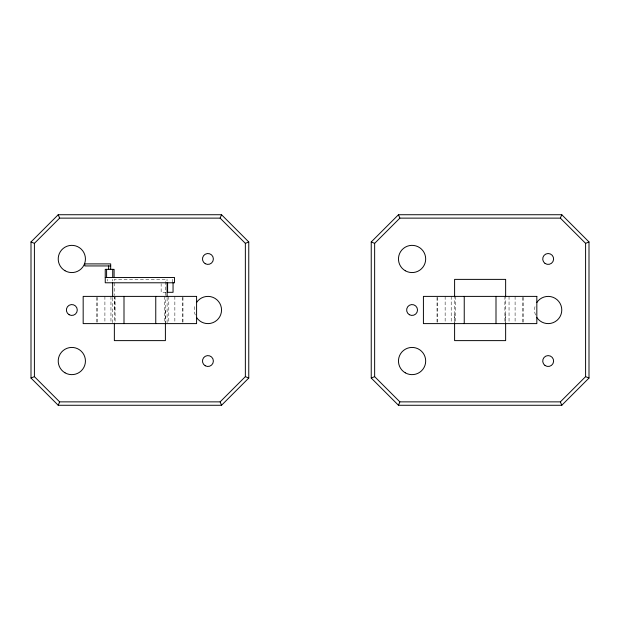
<?xml version="1.0" encoding="UTF-8"?>
<svg xmlns="http://www.w3.org/2000/svg" width="620" height="620" viewBox="0 0 620 620"><rect width="100%" height="100%" fill="white"/><g stroke="black" fill="none" stroke-linecap="round" stroke-linejoin="round"><path stroke-width="0.46" stroke-dasharray="3.1 2.33" d="M114.359 310L114.359 297.298L114.359 322.702M165.393 310L165.393 322.702L165.393 297.298M454.607 314.534L454.607 322.702L454.607 297.298M505.641 314.534L505.641 322.702L505.641 297.298M166.098 292.307L161.146 292.307L161.146 283.735M523.218 297.329L523.218 322.671M522.652 297.329L522.652 322.671M515.096 296.391L515.096 322.671M509.043 296.391L509.043 322.671M504.889 296.391L504.889 322.671M455.351 296.391L455.351 322.671M451.205 296.391L451.205 322.671M445.144 296.391L445.144 322.671M437.588 297.329L437.588 322.671M437.022 297.329L437.022 322.671M182.977 297.329L182.977 322.671M182.412 297.329L182.412 322.671M174.856 296.391L174.856 322.671M172.476 279.263L172.476 282.782M168.795 296.391L168.795 322.671M167.098 297.972L167.098 323.609M167.028 279.263L167.028 281.023M165.393 295.446L165.393 279.38L114.359 279.38L114.359 295.446M164.649 296.391L164.649 322.671M115.111 296.391L115.111 322.671M112.724 279.263L112.724 281.023M112.662 297.972L112.662 322.663M110.957 296.391L110.957 322.671M107.283 279.263L107.283 281.023M104.904 296.391L104.904 322.671M97.348 297.329L97.348 322.671M96.782 297.329L96.782 322.671M535.517 315.007A13.609 13.609 0 0 1 535.517 304.994M195.269 315.007A13.609 13.609 0 0 1 195.269 304.994"/><path stroke-width="0.93" d="M58.218 405.271L221.534 405.271L248.76 378.045L248.76 241.955L221.534 214.729L58.218 214.729L31 241.955L31 378.045L58.218 405.271L59.629 401.868L220.131 401.868L245.357 376.642L245.357 243.358L220.131 218.131L59.629 218.131L34.402 243.358L34.402 376.642L59.629 401.868M220.131 218.131L221.534 214.729M398.466 405.271L561.782 405.271L589 378.045L589 241.955L561.782 214.729L398.466 214.729L371.24 241.955L371.24 378.045L398.466 405.271L399.869 401.868L560.371 401.868L585.598 376.642L585.598 243.358L560.371 218.131L399.869 218.131L374.643 243.358L374.643 376.642L399.869 401.868M560.371 218.131L561.782 214.729M245.357 243.358L248.76 241.955M31 378.045L34.402 376.642M585.598 243.358L589 241.955M371.24 378.045L374.643 376.642M110.686 265.941L84.824 265.941L84.824 263.895L110.686 263.895L110.686 269.344M105.245 277.504L174.514 277.504L174.514 282.782L105.245 282.782L105.245 269.344L114.088 269.344L114.088 277.504M371.24 241.955L374.643 243.358M585.598 376.642L589 378.045M31 241.955L34.402 243.358M245.357 376.642L248.76 378.045M560.371 401.868L561.782 405.271M398.466 214.729L399.869 218.131M220.131 401.868L221.534 405.271M58.218 214.729L59.629 218.131M505.641 296.391L505.641 279.38L454.607 279.38L454.607 296.391M505.641 323.609L505.641 340.62L454.607 340.62L454.607 323.609M496 296.391L496 323.609M464.24 296.391L464.24 323.609M173.05 282.782L173.05 292.307L167.609 292.307L167.609 282.782M167.098 282.782L167.098 297.026M165.393 323.609L165.393 340.62L114.359 340.62L114.359 323.609M155.76 296.391L155.76 323.609M124 296.391L124 323.609M112.724 269.344L112.724 277.504M112.662 282.782L112.662 297.026M108.647 265.941L108.647 269.344M106.601 269.344L106.601 277.504M536.781 302.552A13.609 13.609 0 0 1 557.109 299.739A13.609 13.609 0 0 1 557.109 320.261A13.609 13.609 0 0 1 536.781 317.448M196.532 302.552A13.609 13.609 0 0 1 216.868 299.739A13.609 13.609 0 0 1 216.868 320.261A13.609 13.609 0 0 1 196.532 317.448M196.587 296.391L83.173 296.391L83.173 323.609L196.587 323.609L196.587 296.391M536.827 296.391L423.414 296.391L423.414 323.609L536.827 323.609L536.827 296.391M405.271 270.746A13.609 13.609 0 0 0 425.684 258.966A13.609 13.609 0 0 0 405.271 247.179A13.609 13.609 0 0 0 405.271 270.746M405.271 372.822A13.609 13.609 0 0 0 425.684 361.034A13.609 13.609 0 0 0 405.271 349.254A13.609 13.609 0 0 0 405.271 372.822M545.034 263.415A5.441 5.441 0 0 0 553.59 259.454A5.441 5.441 0 0 0 545.887 254.022A5.441 5.441 0 0 0 545.034 263.415M409.355 314.712A5.441 5.441 0 0 0 417.516 310A5.441 5.441 0 0 0 409.355 305.288A5.441 5.441 0 0 0 409.355 314.712M545.034 365.49A5.441 5.441 0 0 0 553.59 361.522A5.441 5.441 0 0 0 545.887 356.097A5.441 5.441 0 0 0 545.034 365.49M65.023 270.746A13.609 13.609 0 0 0 85.436 258.966A13.609 13.609 0 0 0 65.023 247.179A13.609 13.609 0 0 0 65.023 270.746M65.023 372.822A13.609 13.609 0 0 0 85.436 361.034A13.609 13.609 0 0 0 65.023 349.254A13.609 13.609 0 0 0 65.023 372.822M205.204 263.678A5.441 5.441 0 0 0 213.373 258.966A5.441 5.441 0 0 0 205.204 254.246A5.441 5.441 0 0 0 205.204 263.678M69.107 314.712A5.441 5.441 0 0 0 77.275 310A5.441 5.441 0 0 0 69.107 305.288A5.441 5.441 0 0 0 69.107 314.712M205.204 365.754A5.441 5.441 0 0 0 213.373 361.034A5.441 5.441 0 0 0 205.204 356.322A5.441 5.441 0 0 0 205.204 365.754"/></g></svg>
